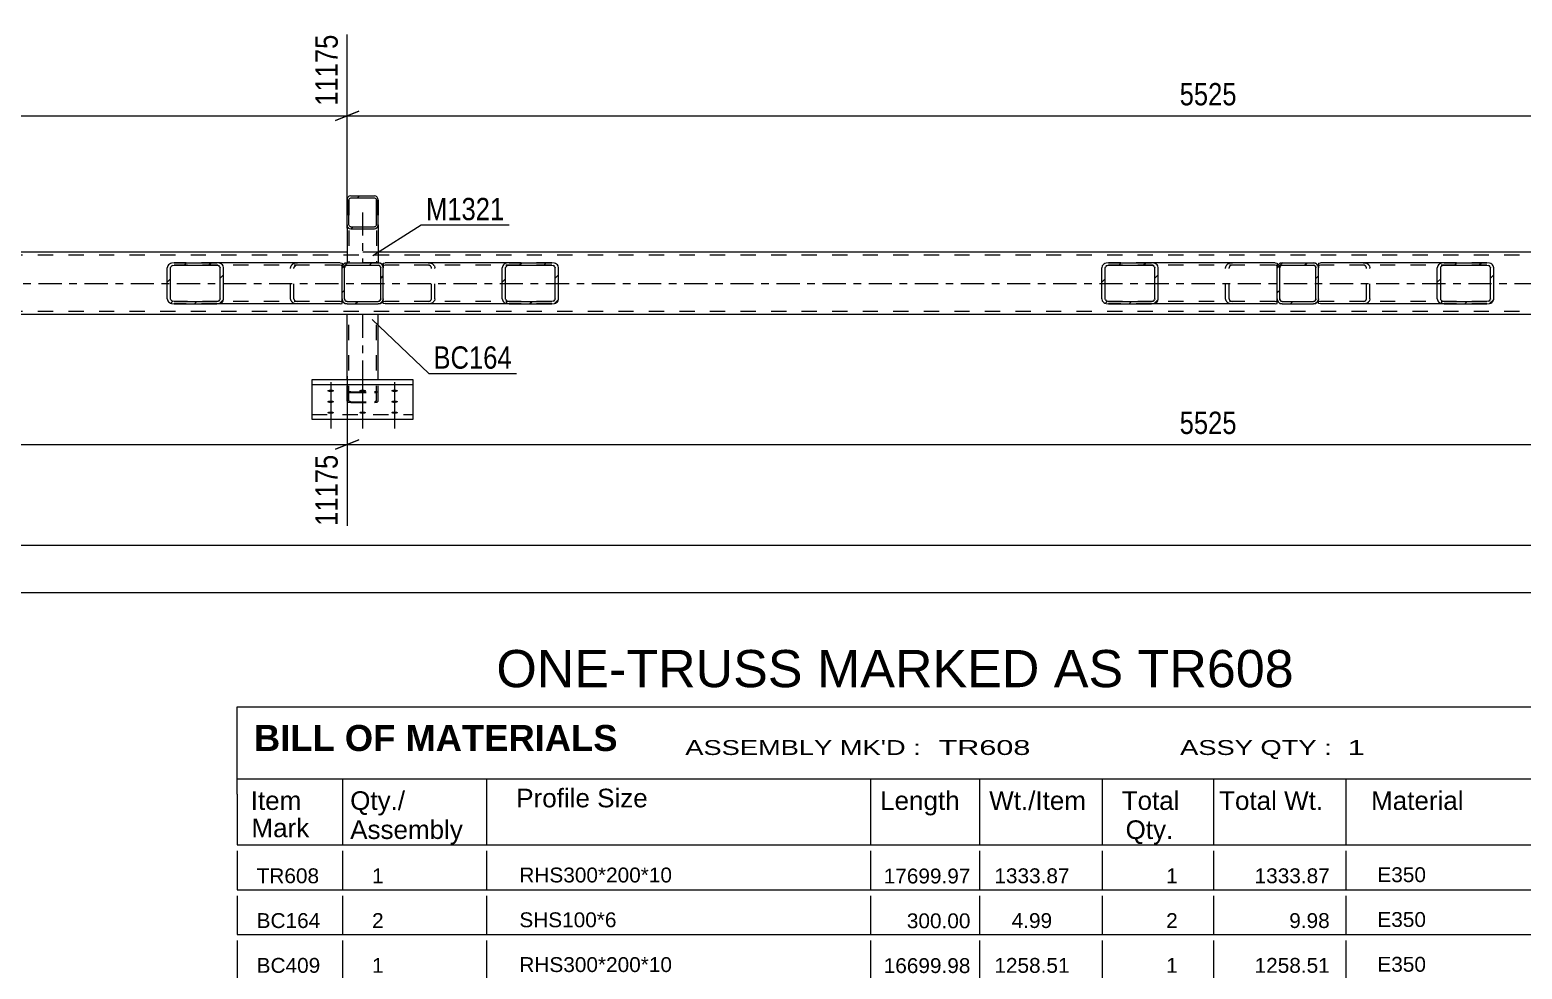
# Model space of a CAD drawing. Header units: millimetres. Extents: x -73 to 768, y -423 to 171.
# Drawn here: x 404 to 595.4, y -302.7 to -182.2 of the extents above; entities that cross this region are included whole.
import ezdxf

# ---------------------------------------------------------------- set-up
doc = ezdxf.new("R2010")
doc.units = ezdxf.units.MM
doc.linetypes.add('DXK_LINE_DOT2', pattern=[3.9198, 1.9599, -1.9599])
doc.linetypes.add('DXK_LINE_DOT3', pattern=[5.9187, 2.979, -0.9799, 0.9799, -0.9799])
doc.styles.add('Arial', font='ARIAL.TTF', dxfattribs={"height": 0.2})
doc.styles.add('Arial Bold', font='ARIALBD.TTF', dxfattribs={"height": 0.2})
doc.styles.add('Arial Narrow', font='ARIALN.TTF', dxfattribs={"height": 0.2})

# ---------------------------------------------------------------- blocks, each defined once
blk = doc.blocks.new('Unknown-761549890-15518')
at = {"color": 7, "linetype": 'Continuous'}
for p, q in [((430.56, -269.04), (602.55, -269.04)), ((430.56, -280.29), (430.56, -269.04)), ((430.56, -278.29), (602.56, -278.29)), ((444.06, -278.29), (444.06, -286.79)), ((462.56, -278.29), (462.56, -286.79)), ((511.83, -278.29), (511.83, -286.79)), ((525.83, -278.29), (525.83, -286.79)), ((541.56, -278.29), (541.56, -286.79)), ((555.83, -278.29), (555.83, -286.79)), ((572.83, -278.29), (572.83, -286.79)), ((430.56, -280.29), (430.56, -285.29)), ((430.56, -285.29), (430.56, -286.79)), ((430.56, -286.79), (602.56, -286.79)), ((430.56, -287.56), (430.56, -292.54)), ((444.06, -287.56), (444.06, -292.54)), ((462.56, -287.56), (462.56, -292.54)), ((511.83, -287.56), (511.83, -292.54)), ((525.83, -287.56), (525.83, -292.54)), ((541.56, -287.56), (541.56, -292.54)), ((555.83, -287.56), (555.83, -292.54)), ((572.83, -287.56), (572.83, -292.54)), ((430.56, -292.54), (602.56, -292.54)), ((430.56, -293.31), (430.56, -298.29)), ((444.06, -293.31), (444.06, -298.29)), ((462.56, -293.31), (462.56, -298.29)), ((511.83, -293.31), (511.83, -298.29)), ((525.83, -293.31), (525.83, -298.29)), ((541.56, -293.31), (541.56, -298.29)), ((555.83, -293.31), (555.83, -298.29)), ((572.83, -293.31), (572.83, -298.29)), ((430.56, -298.29), (602.56, -298.29)), ((430.56, -299.06), (430.56, -304.04)), ((444.06, -299.06), (444.06, -304.04)), ((462.56, -299.06), (462.56, -304.04)), ((511.83, -299.06), (511.83, -304.04)), ((525.83, -299.06), (525.83, -304.04)), ((541.56, -299.06), (541.56, -304.04)), ((555.83, -299.06), (555.83, -304.04)), ((572.83, -299.06), (572.83, -304.04))]:
    blk.add_line(p, q, dxfattribs=at)
at = {"color": 7}
for s, height, style, p in [('BILL OF MATERIALS', 3.3405, 'Arial Bold', (432.71, -274.73)), ('Profile Size', 2.3877, 'Arial', (466.37, -281.96)), ('Mark', 2.388, 'Arial', (432.39, -285.79))]:
    blk.add_text(s, height=height, dxfattribs=dict(at, style=style)).set_placement(p)
at = {"color": 7, "linetype": 'Continuous', "style": 'Arial Narrow'}
for s, height, width, p in [("ASSEMBLY MK'D :", 1.9089, 1.6, (488.06, -275.24)), ('TR608', 1.909, 1.794707, (520.56, -275.24)), ('ASSY QTY :', 1.909, 1.6, (551.56, -275.24)), ('1', 1.91, 1.794707, (573.06, -275.24))]:
    blk.add_text(s, height=height, dxfattribs=dict(at, width=width)).set_placement(p)
at = {"color": 7, "linetype": 'Continuous', "style": 'Arial'}
for s, height, p in [('Item', 2.388, (432.3, -282.29)), ('Qty./', 2.388, (445.06, -282.29)), ('Length', 2.388, (513.06, -282.29)), ('Wt./Item', 2.388, (527.06, -282.29)), ('Total', 2.388, (544.06, -282.29)), ('Total Wt.', 2.388, (556.56, -282.29)), ('Material', 2.388, (576.06, -282.29)), ('Assembly', 2.388, (445.06, -286.02)), ('Qty.', 2.388, (544.56, -286.02)), ('TR608', 1.91, (433.06, -291.7)), ('1', 1.91, (447.87, -291.7)), ('RHS300*200*10', 1.9102, (466.77, -291.6)), ('17699.97', 1.91, (513.52, -291.73)), ('1333.87', 1.91, (527.72, -291.7)), ('1', 1.91, (549.77, -291.7)), ('1333.87', 1.91, (561.11, -291.7)), ('E350', 1.91, (576.87, -291.56)), ('BC164', 1.91, (433.06, -297.45)), ('2', 1.91, (447.87, -297.45)), ('SHS100*6', 1.91, (466.77, -297.35)), ('300.00', 1.91, (516.49, -297.48)), ('4.99', 1.91, (529.94, -297.45)), ('2', 1.91, (549.77, -297.45)), ('9.98', 1.91, (565.56, -297.45)), ('E350', 1.91, (576.87, -297.31)), ('BC409', 1.91, (433.06, -303.2)), ('1', 1.91, (447.87, -303.2)), ('RHS300*200*10', 1.9102, (466.77, -303.1)), ('16699.98', 1.91, (513.52, -303.23)), ('1258.51', 1.91, (527.72, -303.2)), ('1', 1.91, (549.77, -303.2)), ('1258.51', 1.91, (561.11, -303.2)), ('E350', 1.91, (576.87, -303.06))]:
    blk.add_text(s, height=height, dxfattribs=at).set_placement(p)
blk = doc.blocks.new('Unknown-761549890-15519')
at = {"color": 2, "linetype": 'Continuous'}
blk.add_line((456.56, -269.04), (574.06, -269.04), dxfattribs=at)
at = {"color": 7, "style": 'Arial'}
blk.add_text('ONE-TRUSS MARKED AS TR608', height=4.7754, dxfattribs=at).set_placement((463.82, -266.54))
blk = doc.blocks.new('Part-761549890-2723 - 2618')
at = {"linetype": 'Continuous'}
h = blk.add_hatch(dxfattribs=at)
h.set_pattern_fill('', scale=0.7, style=0, pattern_type=0)
h.set_pattern_definition([(45, (591.267, -217.2981), (-1.57154, 1.57154), [])])
h.paths.add_polyline_path([(590.93, -217.35), (591.27, -217.3), (591.55, -217.16), (591.74, -216.95), (591.81, -216.71), (591.81, -212.71), (591.74, -212.46), (591.55, -212.25), (591.27, -212.12), (590.93, -212.07), (585.44, -212.07), (585.1, -212.12), (584.82, -212.25), (584.63, -212.46), (584.56, -212.71), (584.56, -216.71), (584.63, -216.95), (584.82, -217.16), (585.1, -217.3), (585.44, -217.35)])
h.paths.add_polyline_path([(585.27, -217), (585.13, -216.93), (585.03, -216.83), (585, -216.71), (585, -212.71), (585.03, -212.58), (585.13, -212.48), (585.27, -212.41), (585.44, -212.39), (590.93, -212.39), (591.1, -212.41), (591.24, -212.48), (591.34, -212.58), (591.37, -212.71), (591.37, -216.71), (591.34, -216.83), (591.24, -216.93), (591.1, -217), (590.93, -217.03), (585.44, -217.03)])
at = {"color": 2, "linetype": 'Continuous'}
for p, q in [((569.3, -212.1), (569.55, -212.07)), ((569.3, -212.1), (569.3, -212.71)), ((585.44, -212.07), (569.55, -212.07)), ((584.63, -212.46), (584.56, -212.71)), ((585.44, -212.07), (585.1, -212.12)), ((585.27, -212.41), (585.44, -212.39)), ((585.44, -212.07), (590.93, -212.07)), ((585.44, -212.39), (590.93, -212.39)), ((591.27, -212.12), (590.93, -212.07)), ((590.93, -212.39), (591.1, -212.41)), ((591.81, -212.71), (591.74, -212.46)), ((584.56, -216.71), (584.56, -212.71)), ((585, -212.71), (585.03, -212.58)), ((585, -216.71), (585, -212.71)), ((591.34, -212.58), (591.37, -212.71)), ((591.37, -216.71), (591.37, -212.71)), ((591.81, -216.71), (591.81, -212.71)), ((569.3, -217.3), (569.3, -216.71)), ((569.3, -217.31), (569.3, -217.3)), ((569.55, -217.35), (569.3, -217.31)), ((585.44, -217.35), (569.55, -217.35)), ((584.56, -216.71), (584.63, -216.95)), ((585.03, -216.83), (585, -216.71)), ((585.1, -217.3), (585.44, -217.35)), ((585.44, -217.03), (585.27, -217)), ((585.44, -217.03), (590.93, -217.03)), ((585.44, -217.35), (590.93, -217.35)), ((591.1, -217), (590.93, -217.03)), ((590.93, -217.35), (591.27, -217.3)), ((591.37, -216.71), (591.34, -216.83)), ((591.74, -216.95), (591.81, -216.71))]:
    blk.add_line(p, q, dxfattribs=at)
at = {"color": 7, "linetype": 'DXK_LINE_DOT2'}
for p, q in [((569.3, -212.1), (569.3, -212.45)), ((569.39, -212.41), (569.3, -212.45)), ((569.55, -212.39), (569.39, -212.41)), ((590.93, -212.39), (569.55, -212.39)), ((575.05, -212.07), (575.38, -212.12)), ((575.21, -212.41), (575.05, -212.39)), ((575.86, -212.46), (575.92, -212.71)), ((590.93, -212.07), (585.44, -212.07)), ((569.3, -217.16), (569.3, -212.71)), ((575.48, -212.71), (575.45, -212.58)), ((575.48, -216.71), (575.48, -212.71)), ((575.92, -216.71), (575.92, -212.71)), ((569.3, -216.96), (569.39, -217)), ((569.39, -217), (569.55, -217.03)), ((590.93, -217.03), (569.55, -217.03)), ((575.05, -217.03), (575.21, -217)), ((575.38, -217.3), (575.05, -217.35)), ((575.45, -216.83), (575.48, -216.71)), ((575.92, -216.71), (575.86, -216.95)), ((590.93, -217.35), (585.44, -217.35))]:
    blk.add_line(p, q, dxfattribs=at)
for centre, radius, start, end in [((575.11, -212.8), 0.401, 32.4104, 75.4453), ((575.18, -212.89), 0.802, 32.4104, 75.4453), ((575.11, -216.61), 0.401, 284.5547, 327.5896), ((575.18, -216.52), 0.802, 284.5547, 327.5896)]:
    blk.add_arc(centre, radius, start, end, dxfattribs=at)
at = {"color": 2, "linetype": 'Continuous'}
for centre, radius, start, end in [((585.31, -212.89), 0.802, 104.5547, 147.5896), ((585.37, -212.8), 0.401, 104.5547, 147.5896), ((591, -212.8), 0.401, 32.4104, 75.4453), ((591.07, -212.89), 0.802, 32.4104, 75.4453), ((585.31, -216.52), 0.802, 212.4104, 255.4453), ((585.37, -216.61), 0.401, 212.4104, 255.4453), ((591, -216.61), 0.401, 284.5547, 327.5896), ((591.07, -216.52), 0.802, 284.5547, 327.5896)]:
    blk.add_arc(centre, radius, start, end, dxfattribs=at)
blk = doc.blocks.new('Bolt-761549890-2708 - 2618')
at = {"linetype": 'Continuous'}
for points in [[(442.56, -228.35), (442.65, -228.35), (442.74, -228.36), (442.82, -228.38), (442.88, -228.4), (442.94, -228.42), (442.97, -228.45), (442.99, -228.48), (442.99, -228.51), (442.97, -228.54), (442.94, -228.57), (442.88, -228.6), (442.82, -228.62), (442.74, -228.64), (442.65, -228.65), (442.56, -228.65), (442.46, -228.65), (442.38, -228.64), (442.3, -228.62), (442.23, -228.6), (442.18, -228.57), (442.14, -228.54), (442.12, -228.51), (442.12, -228.48), (442.14, -228.45), (442.18, -228.42), (442.23, -228.4), (442.3, -228.38), (442.38, -228.36), (442.46, -228.35)], [(442.56, -229.75), (442.65, -229.75), (442.74, -229.76), (442.82, -229.78), (442.88, -229.8), (442.94, -229.83), (442.97, -229.85), (442.99, -229.88), (442.99, -229.92), (442.97, -229.95), (442.94, -229.98), (442.88, -230), (442.82, -230.02), (442.74, -230.04), (442.65, -230.05), (442.56, -230.05), (442.46, -230.05), (442.38, -230.04), (442.3, -230.02), (442.23, -230), (442.18, -229.98), (442.14, -229.95), (442.12, -229.92), (442.12, -229.88), (442.14, -229.85), (442.18, -229.83), (442.23, -229.8), (442.3, -229.78), (442.38, -229.76), (442.46, -229.75)], [(446.66, -228.35), (446.75, -228.35), (446.84, -228.36), (446.92, -228.38), (446.98, -228.4), (447.04, -228.42), (447.07, -228.45), (447.09, -228.48), (447.09, -228.51), (447.07, -228.54), (447.04, -228.57), (446.98, -228.6), (446.92, -228.62), (446.84, -228.64), (446.75, -228.65), (446.66, -228.65), (446.56, -228.65), (446.48, -228.64), (446.4, -228.62), (446.33, -228.6), (446.28, -228.57), (446.24, -228.54), (446.22, -228.51), (446.22, -228.48), (446.24, -228.45), (446.28, -228.42), (446.33, -228.4), (446.4, -228.38), (446.48, -228.36), (446.56, -228.35)], [(450.76, -228.35), (450.85, -228.35), (450.94, -228.36), (451.02, -228.38), (451.08, -228.4), (451.14, -228.42), (451.17, -228.45), (451.19, -228.48), (451.19, -228.51), (451.17, -228.54), (451.14, -228.57), (451.08, -228.6), (451.02, -228.62), (450.94, -228.64), (450.85, -228.65), (450.76, -228.65), (450.66, -228.65), (450.58, -228.64), (450.5, -228.62), (450.43, -228.6), (450.38, -228.57), (450.34, -228.54), (450.32, -228.51), (450.32, -228.48), (450.34, -228.45), (450.38, -228.42), (450.43, -228.4), (450.5, -228.38), (450.58, -228.36), (450.66, -228.35)], [(450.76, -229.75), (450.85, -229.75), (450.94, -229.76), (451.02, -229.78), (451.08, -229.8), (451.14, -229.83), (451.17, -229.85), (451.19, -229.88), (451.19, -229.92), (451.17, -229.95), (451.14, -229.98), (451.08, -230), (451.02, -230.02), (450.94, -230.04), (450.85, -230.05), (450.76, -230.05), (450.66, -230.05), (450.58, -230.04), (450.5, -230.02), (450.43, -230), (450.38, -229.98), (450.34, -229.95), (450.32, -229.92), (450.32, -229.88), (450.34, -229.85), (450.38, -229.83), (450.43, -229.8), (450.5, -229.78), (450.58, -229.76), (450.66, -229.75)], [(442.56, -231.15), (442.65, -231.16), (442.74, -231.17), (442.82, -231.18), (442.88, -231.2), (442.94, -231.23), (442.97, -231.26), (442.99, -231.29), (442.99, -231.32), (442.97, -231.35), (442.94, -231.38), (442.88, -231.4), (442.82, -231.42), (442.74, -231.44), (442.65, -231.45), (442.56, -231.45), (442.46, -231.45), (442.38, -231.44), (442.3, -231.42), (442.23, -231.4), (442.18, -231.38), (442.14, -231.35), (442.12, -231.32), (442.12, -231.29), (442.14, -231.26), (442.18, -231.23), (442.23, -231.2), (442.3, -231.18), (442.38, -231.17), (442.46, -231.16)], [(446.66, -231.15), (446.75, -231.16), (446.84, -231.17), (446.92, -231.18), (446.98, -231.2), (447.04, -231.23), (447.07, -231.26), (447.09, -231.29), (447.09, -231.32), (447.07, -231.35), (447.04, -231.38), (446.98, -231.4), (446.92, -231.42), (446.84, -231.44), (446.75, -231.45), (446.66, -231.45), (446.56, -231.45), (446.48, -231.44), (446.4, -231.42), (446.33, -231.4), (446.28, -231.38), (446.24, -231.35), (446.22, -231.32), (446.22, -231.29), (446.24, -231.26), (446.28, -231.23), (446.33, -231.2), (446.4, -231.18), (446.48, -231.17), (446.56, -231.16)], [(450.76, -231.15), (450.85, -231.16), (450.94, -231.17), (451.02, -231.18), (451.08, -231.2), (451.14, -231.23), (451.17, -231.26), (451.19, -231.29), (451.19, -231.32), (451.17, -231.35), (451.14, -231.38), (451.08, -231.4), (451.02, -231.42), (450.94, -231.44), (450.85, -231.45), (450.76, -231.45), (450.66, -231.45), (450.58, -231.44), (450.5, -231.42), (450.43, -231.4), (450.38, -231.38), (450.34, -231.35), (450.32, -231.32), (450.32, -231.29), (450.34, -231.26), (450.38, -231.23), (450.43, -231.2), (450.5, -231.18), (450.58, -231.17), (450.66, -231.16)]]:
    blk.add_hatch(color=1, dxfattribs=at).paths.add_polyline_path(points)
at = {"color": 1, "linetype": 'Continuous'}
for p, q in [((442.56, -227.41), (442.56, -230.53)), ((446.66, -227.41), (446.66, -230.53)), ((450.76, -227.41), (450.76, -230.53)), ((442.56, -228.81), (442.56, -231.93)), ((450.76, -228.81), (450.76, -231.93)), ((442.56, -230.21), (442.56, -233.33)), ((446.66, -230.21), (446.66, -233.33)), ((450.76, -230.21), (450.76, -233.33))]:
    blk.add_line(p, q, dxfattribs=at)
blk = doc.blocks.new('Part-761549890-2636 - 2618')
at = {"color": 7, "linetype": 'DXK_LINE_DOT2'}
for p, q in [((665.66, -211.11), (44.02, -211.11)), ((448.66, -210.71), (444.66, -210.71)), ((665.66, -218.31), (44.02, -218.31))]:
    blk.add_line(p, q, dxfattribs=at)
at = {"color": 2, "linetype": 'Continuous'}
for p, q in [((444.66, -210.71), (208.66, -210.71)), ((660.86, -210.71), (448.66, -210.71)), ((660.86, -218.71), (44.02, -218.71))]:
    blk.add_line(p, q, dxfattribs=at)
at = {"color": 7, "linetype": 'DXK_LINE_DOT3'}
blk.add_line((44.02, -214.71), (665.66, -214.71), dxfattribs=at)
blk = doc.blocks.new('Part-761549890-2729 - 2618')
at = {"linetype": 'Continuous'}
h = blk.add_hatch(dxfattribs=at)
h.set_pattern_fill('', scale=0.7, style=0, pattern_type=0)
h.set_pattern_definition([(45, (568.9022, -217.2981), (-1.57154, 1.57154), [])])
h.paths.add_polyline_path([(568.66, -217.35), (568.9, -217.3), (569.11, -217.16), (569.25, -216.95), (569.3, -216.71), (569.3, -212.71), (569.25, -212.46), (569.11, -212.25), (568.9, -212.12), (568.66, -212.07), (564.66, -212.07), (564.41, -212.12), (564.2, -212.25), (564.07, -212.46), (564.02, -212.71), (564.02, -216.71), (564.07, -216.95), (564.2, -217.16), (564.41, -217.3), (564.66, -217.35)])
h.paths.add_polyline_path([(564.53, -217), (564.43, -216.93), (564.36, -216.83), (564.34, -216.71), (564.34, -212.71), (564.36, -212.58), (564.43, -212.48), (564.53, -212.41), (564.66, -212.39), (568.66, -212.39), (568.78, -212.41), (568.88, -212.48), (568.95, -212.58), (568.98, -212.71), (568.98, -216.71), (568.95, -216.83), (568.88, -216.93), (568.78, -217), (568.66, -217.03), (564.66, -217.03)])
at = {"color": 7, "linetype": 'DXK_LINE_DOT2'}
for p, q in [((564.02, -212.71), (564.07, -212.46)), ((564.41, -212.12), (564.66, -212.07)), ((564.66, -212.39), (564.53, -212.41)), ((564.66, -212.07), (568.66, -212.07)), ((564.66, -212.39), (568.66, -212.39)), ((568.66, -212.07), (568.9, -212.12)), ((568.78, -212.41), (568.66, -212.39)), ((569.25, -212.46), (569.3, -212.71)), ((564.02, -216.71), (564.02, -212.71)), ((564.36, -212.58), (564.34, -212.71)), ((564.34, -216.71), (564.34, -212.71)), ((568.98, -212.71), (568.95, -212.58)), ((568.98, -216.71), (568.98, -212.71)), ((569.3, -216.71), (569.3, -212.71)), ((564.07, -216.95), (564.02, -216.71)), ((564.34, -216.71), (564.36, -216.83)), ((564.66, -217.35), (564.41, -217.3)), ((564.53, -217), (564.66, -217.03)), ((564.66, -217.03), (568.66, -217.03)), ((564.66, -217.35), (568.66, -217.35)), ((568.66, -217.03), (568.78, -217)), ((568.9, -217.3), (568.66, -217.35)), ((568.95, -216.83), (568.98, -216.71)), ((569.3, -216.71), (569.25, -216.95))]:
    blk.add_line(p, q, dxfattribs=at)
at = {"color": 2, "linetype": 'Continuous'}
for p, q in [((564.07, -212.46), (564.02, -212.71)), ((564.66, -212.07), (564.41, -212.12)), ((564.53, -212.41), (564.66, -212.39)), ((564.66, -212.07), (568.66, -212.07)), ((564.66, -212.39), (568.66, -212.39)), ((568.9, -212.12), (568.66, -212.07)), ((568.66, -212.39), (568.78, -212.41)), ((569.3, -212.71), (569.25, -212.46)), ((564.02, -216.71), (564.02, -212.71)), ((564.34, -212.71), (564.36, -212.58)), ((564.34, -216.71), (564.34, -212.71)), ((568.95, -212.58), (568.98, -212.71)), ((568.98, -216.71), (568.98, -212.71)), ((569.3, -216.71), (569.3, -212.71)), ((564.02, -216.71), (564.07, -216.95)), ((564.36, -216.83), (564.34, -216.71)), ((564.41, -217.3), (564.66, -217.35)), ((564.66, -217.03), (564.53, -217)), ((564.66, -217.03), (568.66, -217.03)), ((564.66, -217.35), (568.66, -217.35)), ((568.78, -217), (568.66, -217.03)), ((568.66, -217.35), (568.9, -217.3)), ((568.98, -216.71), (568.95, -216.83)), ((569.25, -216.95), (569.3, -216.71))]:
    blk.add_line(p, q, dxfattribs=at)
at = {"color": 7, "linetype": 'DXK_LINE_DOT2'}
for centre, radius, start, end in [((564.66, -212.71), 0.64, 112.5, 157.5), ((564.66, -212.71), 0.32, 112.5, 157.5), ((568.66, -212.71), 0.32, 22.5, 67.5), ((568.66, -212.71), 0.64, 22.5, 67.5), ((564.66, -216.71), 0.64, 202.5, 247.5), ((564.66, -216.71), 0.32, 202.5, 247.5), ((568.66, -216.71), 0.32, 292.5, 337.5), ((568.66, -216.71), 0.64, 292.5, 337.5)]:
    blk.add_arc(centre, radius, start, end, dxfattribs=at)
at = {"color": 2, "linetype": 'Continuous'}
for centre, radius, start, end in [((564.66, -212.71), 0.64, 112.5, 157.5), ((564.66, -212.71), 0.32, 112.5, 157.5), ((568.66, -212.71), 0.32, 22.5, 67.5), ((568.66, -212.71), 0.64, 22.5, 67.5), ((564.66, -216.71), 0.64, 202.5, 247.5), ((564.66, -216.71), 0.32, 202.5, 247.5), ((568.66, -216.71), 0.32, 292.5, 337.5), ((568.66, -216.71), 0.64, 292.5, 337.5)]:
    blk.add_arc(centre, radius, start, end, dxfattribs=at)
blk = doc.blocks.new('Part-761549890-2746 - 2618')
at = {"linetype": 'Continuous'}
h = blk.add_hatch(dxfattribs=at)
h.set_pattern_fill('', scale=0.7, style=0, pattern_type=0)
h.set_pattern_definition([(45, (548.2108, -217.2981), (-1.57154, 1.57154), [])])
h.paths.add_polyline_path([(547.87, -217.35), (548.21, -217.3), (548.5, -217.16), (548.69, -216.95), (548.75, -216.71), (548.75, -212.71), (548.69, -212.46), (548.5, -212.25), (548.21, -212.12), (547.87, -212.07), (542.38, -212.07), (542.05, -212.12), (541.76, -212.25), (541.57, -212.46), (541.51, -212.71), (541.51, -216.71), (541.57, -216.95), (541.76, -217.16), (542.05, -217.3), (542.38, -217.35)])
h.paths.add_polyline_path([(542.22, -217), (542.07, -216.93), (541.98, -216.83), (541.94, -216.71), (541.94, -212.71), (541.98, -212.58), (542.07, -212.48), (542.22, -212.41), (542.38, -212.39), (547.87, -212.39), (548.04, -212.41), (548.19, -212.48), (548.28, -212.58), (548.31, -212.71), (548.31, -216.71), (548.28, -216.83), (548.19, -216.93), (548.04, -217), (547.87, -217.03), (542.38, -217.03)])
at = {"color": 2, "linetype": 'Continuous'}
for p, q in [((541.57, -212.46), (541.51, -212.71)), ((542.38, -212.07), (542.05, -212.12)), ((542.22, -212.41), (542.38, -212.39)), ((542.38, -212.07), (547.87, -212.07)), ((542.38, -212.39), (547.87, -212.39)), ((563.76, -212.07), (547.87, -212.07)), ((548.21, -212.12), (547.87, -212.07)), ((547.87, -212.39), (548.04, -212.41)), ((548.75, -212.71), (548.69, -212.46)), ((563.76, -212.07), (564.02, -212.1)), ((564.02, -212.1), (564.02, -212.12)), ((564.02, -212.12), (564.02, -212.25)), ((564.02, -212.25), (564.02, -212.71)), ((541.51, -216.71), (541.51, -212.71)), ((541.94, -212.71), (541.98, -212.58)), ((541.94, -216.71), (541.94, -212.71)), ((548.28, -212.58), (548.31, -212.71)), ((548.31, -216.71), (548.31, -212.71)), ((548.75, -216.71), (548.75, -212.71)), ((541.51, -216.71), (541.57, -216.95)), ((541.98, -216.83), (541.94, -216.71)), ((542.05, -217.3), (542.38, -217.35)), ((542.38, -217.03), (542.22, -217)), ((542.38, -217.03), (547.87, -217.03)), ((542.38, -217.35), (547.87, -217.35)), ((548.04, -217), (547.87, -217.03)), ((547.87, -217.35), (548.21, -217.3)), ((563.76, -217.35), (547.87, -217.35)), ((548.31, -216.71), (548.28, -216.83)), ((548.69, -216.95), (548.75, -216.71)), ((563.76, -217.35), (564.02, -217.31)), ((564.02, -217.31), (564.02, -216.71))]:
    blk.add_line(p, q, dxfattribs=at)
at = {"color": 7, "linetype": 'DXK_LINE_DOT2'}
for p, q in [((547.87, -212.07), (542.38, -212.07)), ((563.76, -212.39), (542.38, -212.39)), ((557.39, -212.71), (557.46, -212.46)), ((557.93, -212.12), (558.27, -212.07)), ((558.27, -212.39), (558.1, -212.41)), ((563.93, -212.41), (563.76, -212.39)), ((564.02, -212.45), (563.93, -212.41)), ((564.02, -212.1), (564.02, -212.1)), ((564.02, -212.25), (564.02, -212.45)), ((564.02, -216.71), (564.02, -212.46)), ((557.39, -216.71), (557.39, -212.71)), ((557.86, -212.58), (557.83, -212.71)), ((557.83, -216.71), (557.83, -212.71)), ((563.76, -217.03), (542.38, -217.03)), ((547.87, -217.35), (542.38, -217.35)), ((557.46, -216.95), (557.39, -216.71)), ((557.83, -216.71), (557.86, -216.83)), ((558.27, -217.35), (557.93, -217.3)), ((558.1, -217), (558.27, -217.03)), ((563.76, -217.03), (563.93, -217)), ((563.93, -217), (564.02, -216.96))]:
    blk.add_line(p, q, dxfattribs=at)
at = {"color": 2, "linetype": 'Continuous'}
for centre, radius, start, end in [((542.25, -212.89), 0.802, 104.5547, 147.5896), ((542.32, -212.8), 0.401, 104.5547, 147.5896), ((547.94, -212.8), 0.401, 32.4104, 75.4453), ((548.01, -212.89), 0.802, 32.4104, 75.4453), ((542.25, -216.52), 0.802, 212.4104, 255.4453), ((542.32, -216.61), 0.401, 212.4104, 255.4453), ((547.94, -216.61), 0.401, 284.5547, 327.5896), ((548.01, -216.52), 0.802, 284.5547, 327.5896)]:
    blk.add_arc(centre, radius, start, end, dxfattribs=at)
at = {"color": 7, "linetype": 'DXK_LINE_DOT2'}
for centre, radius, start, end in [((558.13, -212.89), 0.802, 104.5547, 147.5896), ((558.2, -212.8), 0.401, 104.5547, 147.5896), ((558.13, -216.52), 0.802, 212.4104, 255.4453), ((558.2, -216.61), 0.401, 212.4104, 255.4453)]:
    blk.add_arc(centre, radius, start, end, dxfattribs=at)
blk = doc.blocks.new('Part-761549890-2755 - 2618')
at = {"color": 2, "linetype": 'Continuous'}
for p, q in [((444.66, -227.08), (444.66, -218.71)), ((448.66, -227.08), (448.66, -218.71))]:
    blk.add_line(p, q, dxfattribs=at)
at = {"color": 7, "linetype": 'DXK_LINE_DOT2'}
for p, q in [((448.66, -218.71), (444.66, -218.71)), ((444.9, -229.82), (444.9, -218.71)), ((448.42, -229.82), (448.42, -218.71)), ((444.66, -229.82), (444.66, -227.08)), ((448.66, -229.82), (448.66, -227.08)), ((444.69, -228.72), (444.66, -228.78)), ((444.8, -228.66), (444.69, -228.72)), ((444.95, -228.63), (444.8, -228.66)), ((444.9, -228.78), (444.91, -228.75)), ((444.91, -228.75), (444.97, -228.72)), ((445.14, -228.62), (444.95, -228.63)), ((444.97, -228.72), (445.04, -228.7)), ((445.04, -228.7), (445.14, -228.7)), ((445.14, -228.62), (448.18, -228.62)), ((445.14, -228.7), (448.18, -228.7)), ((448.36, -228.63), (448.18, -228.62)), ((448.18, -228.7), (448.27, -228.7)), ((448.27, -228.7), (448.35, -228.72)), ((448.35, -228.72), (448.4, -228.75)), ((448.52, -228.66), (448.36, -228.63)), ((448.4, -228.75), (448.42, -228.78)), ((448.62, -228.72), (448.52, -228.66)), ((448.66, -228.78), (448.62, -228.72)), ((444.66, -229.82), (444.69, -229.88)), ((444.69, -229.88), (444.8, -229.94)), ((444.8, -229.94), (444.95, -229.97)), ((444.91, -229.85), (444.9, -229.82)), ((444.97, -229.88), (444.91, -229.85)), ((444.95, -229.97), (445.14, -229.98)), ((445.04, -229.89), (444.97, -229.88)), ((445.14, -229.9), (445.04, -229.89)), ((445.14, -229.9), (448.18, -229.9)), ((445.14, -229.98), (448.18, -229.98)), ((448.27, -229.89), (448.18, -229.9)), ((448.18, -229.98), (448.36, -229.97)), ((448.35, -229.88), (448.27, -229.89)), ((448.4, -229.85), (448.35, -229.88)), ((448.36, -229.97), (448.52, -229.94)), ((448.42, -229.82), (448.4, -229.85)), ((448.52, -229.94), (448.62, -229.88)), ((448.62, -229.88), (448.66, -229.82))]:
    blk.add_line(p, q, dxfattribs=at)
at = {"color": 7, "linetype": 'DXK_LINE_DOT3'}
blk.add_line((446.66, -218.71), (446.66, -229.3), dxfattribs=at)
blk = doc.blocks.new('Part-761549890-2785 - 2618')
at = {"color": 2, "linetype": 'Continuous'}
for p, q in [((453.16, -227.08), (440.16, -227.08)), ((440.16, -227.08), (440.16, -232.12)), ((440.16, -227.68), (453.16, -227.68)), ((453.16, -232.12), (453.16, -227.08)), ((440.16, -232.12), (453.16, -232.12))]:
    blk.add_line(p, q, dxfattribs=at)
at = {"color": 7, "linetype": 'DXK_LINE_DOT2'}
blk.add_line((440.16, -231.52), (453.16, -231.52), dxfattribs=at)
blk = doc.blocks.new('Part-761549890-2721 - 2618')
at = {"linetype": 'Continuous'}
h = blk.add_hatch(dxfattribs=at)
h.set_pattern_fill('', scale=0.7, style=0, pattern_type=0)
h.set_pattern_definition([(45, (471.267, -217.2981), (-1.57154, 1.57154), [])])
h.paths.add_polyline_path([(470.93, -217.35), (471.27, -217.3), (471.55, -217.16), (471.74, -216.95), (471.81, -216.71), (471.81, -212.71), (471.74, -212.46), (471.55, -212.25), (471.27, -212.12), (470.93, -212.07), (465.44, -212.07), (465.1, -212.12), (464.82, -212.25), (464.63, -212.46), (464.56, -212.71), (464.56, -216.71), (464.63, -216.95), (464.82, -217.16), (465.1, -217.3), (465.44, -217.35)])
h.paths.add_polyline_path([(465.27, -217), (465.13, -216.93), (465.03, -216.83), (465, -216.71), (465, -212.71), (465.03, -212.58), (465.13, -212.48), (465.27, -212.41), (465.44, -212.39), (470.93, -212.39), (471.1, -212.41), (471.24, -212.48), (471.34, -212.58), (471.37, -212.71), (471.37, -216.71), (471.34, -216.83), (471.24, -216.93), (471.1, -217), (470.93, -217.03), (465.44, -217.03)])
at = {"color": 2, "linetype": 'Continuous'}
for p, q in [((449.3, -212.1), (449.55, -212.07)), ((449.3, -212.1), (449.3, -212.71)), ((465.44, -212.07), (449.55, -212.07)), ((464.63, -212.46), (464.56, -212.71)), ((465.44, -212.07), (465.1, -212.12)), ((465.27, -212.41), (465.44, -212.39)), ((465.44, -212.07), (470.93, -212.07)), ((465.44, -212.39), (470.93, -212.39)), ((471.27, -212.12), (470.93, -212.07)), ((470.93, -212.39), (471.1, -212.41)), ((471.81, -212.71), (471.74, -212.46)), ((464.56, -216.71), (464.56, -212.71)), ((465, -212.71), (465.03, -212.58)), ((465, -216.71), (465, -212.71)), ((471.34, -212.58), (471.37, -212.71)), ((471.37, -216.71), (471.37, -212.71)), ((471.81, -216.71), (471.81, -212.71)), ((449.3, -217.3), (449.3, -216.71)), ((449.3, -217.31), (449.3, -217.3)), ((449.55, -217.35), (449.3, -217.31)), ((465.44, -217.35), (449.55, -217.35)), ((464.56, -216.71), (464.63, -216.95)), ((465.03, -216.83), (465, -216.71)), ((465.1, -217.3), (465.44, -217.35)), ((465.44, -217.03), (465.27, -217)), ((465.44, -217.03), (470.93, -217.03)), ((465.44, -217.35), (470.93, -217.35)), ((471.1, -217), (470.93, -217.03)), ((470.93, -217.35), (471.27, -217.3)), ((471.37, -216.71), (471.34, -216.83)), ((471.74, -216.95), (471.81, -216.71))]:
    blk.add_line(p, q, dxfattribs=at)
at = {"color": 7, "linetype": 'DXK_LINE_DOT2'}
for p, q in [((449.3, -212.45), (449.3, -212.1)), ((449.39, -212.41), (449.3, -212.45)), ((449.55, -212.39), (449.39, -212.41)), ((470.93, -212.39), (449.55, -212.39)), ((455.05, -212.07), (455.38, -212.12)), ((455.21, -212.41), (455.05, -212.39)), ((455.86, -212.46), (455.92, -212.71)), ((470.93, -212.07), (465.44, -212.07)), ((449.3, -217.16), (449.3, -212.71)), ((455.48, -212.71), (455.45, -212.58)), ((455.48, -216.71), (455.48, -212.71)), ((455.92, -216.71), (455.92, -212.71)), ((449.3, -216.96), (449.39, -217)), ((449.39, -217), (449.55, -217.03)), ((470.93, -217.03), (449.55, -217.03)), ((455.05, -217.03), (455.21, -217)), ((455.38, -217.3), (455.05, -217.35)), ((455.45, -216.83), (455.48, -216.71)), ((455.92, -216.71), (455.86, -216.95)), ((470.93, -217.35), (465.44, -217.35))]:
    blk.add_line(p, q, dxfattribs=at)
for centre, radius, start, end in [((455.11, -212.8), 0.401, 32.4104, 75.4453), ((455.18, -212.89), 0.802, 32.4104, 75.4453), ((455.11, -216.61), 0.401, 284.5547, 327.5896), ((455.18, -216.52), 0.802, 284.5547, 327.5896)]:
    blk.add_arc(centre, radius, start, end, dxfattribs=at)
at = {"color": 2, "linetype": 'Continuous'}
for centre, radius, start, end in [((465.31, -212.89), 0.802, 104.5547, 147.5896), ((465.37, -212.8), 0.401, 104.5547, 147.5896), ((471, -212.8), 0.401, 32.4104, 75.4453), ((471.07, -212.89), 0.802, 32.4104, 75.4453), ((465.31, -216.52), 0.802, 212.4104, 255.4453), ((465.37, -216.61), 0.401, 212.4104, 255.4453), ((471, -216.61), 0.401, 284.5547, 327.5896), ((471.07, -216.52), 0.802, 284.5547, 327.5896)]:
    blk.add_arc(centre, radius, start, end, dxfattribs=at)
blk = doc.blocks.new('Part-761549890-2728 - 2618')
at = {"linetype": 'Continuous'}
h = blk.add_hatch(dxfattribs=at)
h.set_pattern_fill('', scale=0.7, style=0, pattern_type=0)
h.set_pattern_definition([(45, (448.9022, -217.2981), (-1.57154, 1.57154), [])])
h.paths.add_polyline_path([(448.66, -217.35), (448.9, -217.3), (449.11, -217.16), (449.25, -216.95), (449.3, -216.71), (449.3, -212.71), (449.25, -212.46), (449.11, -212.25), (448.9, -212.12), (448.66, -212.07), (444.66, -212.07), (444.41, -212.12), (444.2, -212.25), (444.07, -212.46), (444.02, -212.71), (444.02, -216.71), (444.07, -216.95), (444.2, -217.16), (444.41, -217.3), (444.66, -217.35)])
h.paths.add_polyline_path([(444.53, -217), (444.43, -216.93), (444.36, -216.83), (444.34, -216.71), (444.34, -212.71), (444.36, -212.58), (444.43, -212.48), (444.53, -212.41), (444.66, -212.39), (448.66, -212.39), (448.78, -212.41), (448.88, -212.48), (448.95, -212.58), (448.98, -212.71), (448.98, -216.71), (448.95, -216.83), (448.88, -216.93), (448.78, -217), (448.66, -217.03), (444.66, -217.03)])
at = {"color": 7, "linetype": 'DXK_LINE_DOT2'}
for p, q in [((444.02, -212.71), (444.07, -212.46)), ((444.41, -212.12), (444.66, -212.07)), ((444.66, -212.39), (444.53, -212.41)), ((448.66, -212.07), (444.66, -212.07)), ((444.66, -212.39), (448.66, -212.39)), ((448.66, -212.07), (448.9, -212.12)), ((448.78, -212.41), (448.66, -212.39)), ((449.25, -212.46), (449.3, -212.71)), ((444.02, -216.71), (444.02, -212.71)), ((444.36, -212.58), (444.34, -212.71)), ((444.34, -216.71), (444.34, -212.71)), ((448.98, -212.71), (448.95, -212.58)), ((448.98, -216.71), (448.98, -212.71)), ((449.3, -216.71), (449.3, -212.71)), ((444.07, -216.95), (444.02, -216.71)), ((444.34, -216.71), (444.36, -216.83)), ((444.66, -217.35), (444.41, -217.3)), ((444.53, -217), (444.66, -217.03)), ((444.66, -217.03), (448.66, -217.03)), ((444.66, -217.35), (448.66, -217.35)), ((448.66, -217.03), (448.78, -217)), ((448.9, -217.3), (448.66, -217.35)), ((448.95, -216.83), (448.98, -216.71)), ((449.3, -216.71), (449.25, -216.95))]:
    blk.add_line(p, q, dxfattribs=at)
at = {"color": 2, "linetype": 'Continuous'}
for p, q in [((444.07, -212.46), (444.02, -212.71)), ((444.66, -212.07), (444.41, -212.12)), ((444.53, -212.41), (444.66, -212.39)), ((444.66, -212.07), (448.66, -212.07)), ((444.66, -212.39), (448.66, -212.39)), ((448.9, -212.12), (448.66, -212.07)), ((448.66, -212.39), (448.78, -212.41)), ((449.3, -212.71), (449.25, -212.46)), ((444.02, -216.71), (444.02, -212.71)), ((444.34, -212.71), (444.36, -212.58)), ((444.34, -216.71), (444.34, -212.71)), ((448.95, -212.58), (448.98, -212.71)), ((448.98, -216.71), (448.98, -212.71)), ((449.3, -216.71), (449.3, -212.71)), ((444.02, -216.71), (444.07, -216.95)), ((444.36, -216.83), (444.34, -216.71)), ((444.41, -217.3), (444.66, -217.35)), ((444.66, -217.03), (444.53, -217)), ((444.66, -217.03), (448.66, -217.03)), ((444.66, -217.35), (448.66, -217.35)), ((448.78, -217), (448.66, -217.03)), ((448.66, -217.35), (448.9, -217.3)), ((448.98, -216.71), (448.95, -216.83)), ((449.25, -216.95), (449.3, -216.71))]:
    blk.add_line(p, q, dxfattribs=at)
at = {"color": 7, "linetype": 'DXK_LINE_DOT2'}
for centre, radius, start, end in [((444.66, -212.71), 0.64, 112.5, 157.5), ((444.66, -212.71), 0.32, 112.5, 157.5), ((448.66, -212.71), 0.32, 22.5, 67.5), ((448.66, -212.71), 0.64, 22.5, 67.5), ((444.66, -216.71), 0.64, 202.5, 247.5), ((444.66, -216.71), 0.32, 202.5, 247.5), ((448.66, -216.71), 0.32, 292.5, 337.5), ((448.66, -216.71), 0.64, 292.5, 337.5)]:
    blk.add_arc(centre, radius, start, end, dxfattribs=at)
at = {"color": 2, "linetype": 'Continuous'}
for centre, radius, start, end in [((444.66, -212.71), 0.64, 112.5, 157.5), ((444.66, -212.71), 0.32, 112.5, 157.5), ((448.66, -212.71), 0.32, 22.5, 67.5), ((448.66, -212.71), 0.64, 22.5, 67.5), ((444.66, -216.71), 0.64, 202.5, 247.5), ((444.66, -216.71), 0.32, 202.5, 247.5), ((448.66, -216.71), 0.32, 292.5, 337.5), ((448.66, -216.71), 0.64, 292.5, 337.5)]:
    blk.add_arc(centre, radius, start, end, dxfattribs=at)
blk = doc.blocks.new('Part-761549890-2741 - 2618')
at = {"linetype": 'Continuous'}
h = blk.add_hatch(dxfattribs=at)
h.set_pattern_fill('', scale=0.7, style=0, pattern_type=0)
h.set_pattern_definition([(45, (448.3601, -207.6737), (-1.57154, 1.57154), [])])
h.paths.add_polyline_path([(448.18, -207.71), (448.36, -207.67), (448.52, -207.56), (448.62, -207.4), (448.66, -207.21), (448.66, -204), (448.62, -203.81), (448.52, -203.64), (448.36, -203.53), (448.18, -203.49), (445.14, -203.49), (444.95, -203.53), (444.8, -203.64), (444.69, -203.81), (444.66, -204), (444.66, -207.21), (444.69, -207.4), (444.8, -207.56), (444.95, -207.67), (445.14, -207.71)])
h.paths.add_polyline_path([(445.04, -207.44), (444.97, -207.38), (444.91, -207.3), (444.9, -207.21), (444.9, -204), (444.91, -203.9), (444.97, -203.82), (445.04, -203.77), (445.14, -203.75), (448.18, -203.75), (448.27, -203.77), (448.35, -203.82), (448.4, -203.9), (448.42, -204), (448.42, -207.21), (448.4, -207.3), (448.35, -207.38), (448.27, -207.44), (448.18, -207.46), (445.14, -207.46)])
at = {"color": 2, "linetype": 'Continuous'}
for p, q in [((444.69, -203.81), (444.66, -204)), ((444.66, -207.21), (444.66, -204)), ((444.9, -204), (444.91, -203.9)), ((444.9, -207.21), (444.9, -204)), ((444.91, -203.9), (444.97, -203.82)), ((445.14, -203.49), (444.95, -203.53)), ((444.97, -203.82), (445.04, -203.77)), ((445.04, -203.77), (445.14, -203.75)), ((445.14, -203.49), (448.18, -203.49)), ((445.14, -203.75), (448.18, -203.75)), ((448.36, -203.53), (448.18, -203.49)), ((448.18, -203.75), (448.27, -203.77)), ((448.27, -203.77), (448.35, -203.82)), ((448.35, -203.82), (448.4, -203.9)), ((448.4, -203.9), (448.42, -204)), ((448.42, -207.21), (448.42, -204)), ((448.66, -204), (448.62, -203.81)), ((448.66, -207.21), (448.66, -204)), ((444.66, -207.21), (444.66, -212.07)), ((444.66, -207.21), (444.69, -207.4)), ((444.91, -207.3), (444.9, -207.21)), ((444.97, -207.38), (444.91, -207.3)), ((444.95, -207.67), (445.14, -207.71)), ((445.04, -207.44), (444.97, -207.38)), ((445.14, -207.46), (445.04, -207.44)), ((445.14, -207.46), (448.18, -207.46)), ((445.14, -207.71), (448.18, -207.71)), ((448.27, -207.44), (448.18, -207.46)), ((448.18, -207.71), (448.36, -207.67)), ((448.35, -207.38), (448.27, -207.44)), ((448.4, -207.3), (448.35, -207.38)), ((448.42, -207.21), (448.4, -207.3)), ((448.62, -207.4), (448.66, -207.21)), ((448.66, -207.21), (448.66, -212.07))]:
    blk.add_line(p, q, dxfattribs=at)
at = {"color": 7, "linetype": 'DXK_LINE_DOT2'}
for p, q in [((444.66, -204), (444.66, -207.21)), ((444.9, -204), (444.9, -212.07)), ((448.42, -204), (448.42, -212.07)), ((448.66, -204), (448.66, -207.21)), ((448.66, -210.71), (444.66, -210.71)), ((448.66, -212.07), (444.66, -212.07))]:
    blk.add_line(p, q, dxfattribs=at)
at = {"color": 7, "linetype": 'DXK_LINE_DOT3'}
blk.add_line((446.66, -205.6), (446.66, -212.07), dxfattribs=at)
at = {"color": 2, "linetype": 'Continuous'}
for centre, start, end in [((445.15, -203.98), 114.0546, 158.9971), ((448.16, -203.98), 21.0029, 65.9454), ((445.15, -207.22), 201.0029, 245.9454), ((448.16, -207.22), 294.0546, 338.9971)]:
    blk.add_arc(centre, 0.494, start, end, dxfattribs=at)
blk = doc.blocks.new('Part-761549890-2745 - 2618')
at = {"linetype": 'Continuous'}
h = blk.add_hatch(dxfattribs=at)
h.set_pattern_fill('', scale=0.7, style=0, pattern_type=0)
h.set_pattern_definition([(45, (428.2778, -217.2981), (-1.57154, 1.57154), [])])
h.paths.add_polyline_path([(427.94, -217.35), (428.28, -217.3), (428.56, -217.16), (428.75, -216.95), (428.82, -216.71), (428.82, -212.71), (428.75, -212.46), (428.56, -212.25), (428.28, -212.12), (427.94, -212.07), (422.46, -212.07), (422.12, -212.12), (421.84, -212.25), (421.65, -212.46), (421.58, -212.71), (421.58, -216.71), (421.65, -216.95), (421.84, -217.16), (422.12, -217.3), (422.46, -217.35)])
h.paths.add_polyline_path([(422.29, -217), (422.15, -216.93), (422.05, -216.83), (422.02, -216.71), (422.02, -212.71), (422.05, -212.58), (422.15, -212.48), (422.29, -212.41), (422.46, -212.39), (427.94, -212.39), (428.11, -212.41), (428.25, -212.48), (428.35, -212.58), (428.38, -212.71), (428.38, -216.71), (428.35, -216.83), (428.25, -216.93), (428.11, -217), (427.94, -217.03), (422.46, -217.03)])
at = {"color": 2, "linetype": 'Continuous'}
for p, q in [((421.65, -212.46), (421.58, -212.71)), ((422.46, -212.07), (422.12, -212.12)), ((422.29, -212.41), (422.46, -212.39)), ((422.46, -212.07), (427.94, -212.07)), ((422.46, -212.39), (427.94, -212.39)), ((443.77, -212.07), (427.94, -212.07)), ((428.28, -212.12), (427.94, -212.07)), ((427.94, -212.39), (428.11, -212.41)), ((428.82, -212.71), (428.75, -212.46)), ((443.77, -212.07), (444.02, -212.1)), ((444.02, -212.1), (444.02, -212.12)), ((444.02, -212.12), (444.02, -212.25)), ((444.02, -212.25), (444.02, -212.71)), ((421.58, -216.71), (421.58, -212.71)), ((422.02, -212.71), (422.05, -212.58)), ((422.02, -216.71), (422.02, -212.71)), ((428.35, -212.58), (428.38, -212.71)), ((428.38, -216.71), (428.38, -212.71)), ((428.82, -216.71), (428.82, -212.71)), ((421.58, -216.71), (421.65, -216.95)), ((422.05, -216.83), (422.02, -216.71)), ((422.12, -217.3), (422.46, -217.35)), ((422.46, -217.03), (422.29, -217)), ((422.46, -217.03), (427.94, -217.03)), ((422.46, -217.35), (427.94, -217.35)), ((428.11, -217), (427.94, -217.03)), ((427.94, -217.35), (428.28, -217.3)), ((443.77, -217.35), (427.94, -217.35)), ((428.38, -216.71), (428.35, -216.83)), ((428.75, -216.95), (428.82, -216.71)), ((443.77, -217.35), (444.02, -217.31)), ((444.02, -217.31), (444.02, -216.71))]:
    blk.add_line(p, q, dxfattribs=at)
at = {"color": 7, "linetype": 'DXK_LINE_DOT2'}
for p, q in [((427.94, -212.07), (422.46, -212.07)), ((443.77, -212.39), (422.46, -212.39)), ((437.42, -212.71), (437.48, -212.46)), ((437.96, -212.12), (438.29, -212.07)), ((438.29, -212.39), (438.12, -212.41)), ((443.94, -212.41), (443.77, -212.39)), ((444.02, -212.45), (443.94, -212.41)), ((444.02, -212.1), (444.02, -212.1)), ((444.02, -212.25), (444.02, -212.45)), ((444.02, -216.71), (444.02, -212.46)), ((437.42, -216.71), (437.42, -212.71)), ((437.89, -212.58), (437.85, -212.71)), ((437.85, -216.71), (437.85, -212.71)), ((443.77, -217.03), (422.46, -217.03)), ((427.94, -217.35), (422.46, -217.35)), ((437.48, -216.95), (437.42, -216.71)), ((437.85, -216.71), (437.89, -216.83)), ((438.29, -217.35), (437.96, -217.3)), ((438.12, -217), (438.29, -217.03)), ((443.77, -217.03), (443.94, -217)), ((443.94, -217), (444.02, -216.97)), ((444.02, -217.3), (444.02, -217.31))]:
    blk.add_line(p, q, dxfattribs=at)
at = {"color": 2, "linetype": 'Continuous'}
for centre, radius, start, end in [((422.33, -212.89), 0.801, 104.588, 147.6416), ((422.39, -212.8), 0.4, 104.588, 147.6416), ((428.01, -212.8), 0.4, 32.3584, 75.412), ((428.08, -212.89), 0.801, 32.3584, 75.412), ((422.33, -216.52), 0.801, 212.3584, 255.412), ((422.39, -216.62), 0.4, 212.3584, 255.412), ((428.01, -216.62), 0.4, 284.588, 327.6416), ((428.08, -216.52), 0.801, 284.588, 327.6416)]:
    blk.add_arc(centre, radius, start, end, dxfattribs=at)
at = {"color": 7, "linetype": 'DXK_LINE_DOT2'}
for centre, radius, start, end in [((438.16, -212.89), 0.801, 104.588, 147.6416), ((438.23, -212.8), 0.4, 104.588, 147.6416), ((438.16, -216.52), 0.801, 212.3584, 255.412), ((438.23, -216.62), 0.4, 212.3584, 255.412)]:
    blk.add_arc(centre, radius, start, end, dxfattribs=at)
blk = doc.blocks.new('StraightDimension-761549890-2935 - 2618')
at = {"color": 7, "linetype": 'Continuous'}
for p, q in [((444.66, -226.62), (444.66, -245.83)), ((446.16, -234.79), (443.16, -235.99)), ((444.66, -235.39), (665.66, -235.39))]:
    blk.add_line(p, q, dxfattribs=at)
at = {"color": 0}
blk.add_wipeout([(559.41, -234.64), (559.41, -230.44), (550.9, -230.44), (550.9, -234.64)], dxfattribs=at)
at = {"color": 3, "style": 'Arial Narrow'}
blk.add_text('5525', height=2.863, dxfattribs=at).set_placement((551.5, -234.04))
blk = doc.blocks.new('StraightDimension-761549890-2945 - 2618')
at = {"color": 7, "linetype": 'Continuous'}
for p, q in [((444.66, -226.62), (444.66, -245.83)), ((204.66, -235.39), (444.66, -235.39)), ((443.16, -235.99), (446.16, -234.79))]:
    blk.add_line(p, q, dxfattribs=at)
at = {"color": 0, "linetype": 'Continuous'}
blk.add_wipeout([(444.06, -236.09), (439.86, -236.09), (439.86, -246.43), (444.06, -246.43)], dxfattribs=at)
at = {"color": 3, "linetype": 'Continuous', "style": 'Arial Narrow'}
blk.add_text('11175', height=2.863, rotation=90.0002, dxfattribs=at).set_placement((443.46, -245.83))
blk = doc.blocks.new('StraightDimension-761549890-12569 - 2618')
at = {"color": 7, "linetype": 'Continuous'}
blk.add_line((-0.88, -248.33), (665.66, -248.33), dxfattribs=at)
blk = doc.blocks.new('StraightDimension-761549890-14179 - 2618')
at = {"color": 7, "linetype": 'Continuous'}
blk.add_line((-1.88, -254.39), (666.66, -254.39), dxfattribs=at)
blk = doc.blocks.new('StraightDimension-761549890-14190 - 2618')
at = {"color": 7, "linetype": 'Continuous'}
for p, q in [((444.66, -207.63), (444.66, -182.77)), ((446.16, -192.61), (443.16, -193.81)), ((444.66, -193.21), (665.66, -193.21))]:
    blk.add_line(p, q, dxfattribs=at)
at = {"color": 0}
blk.add_wipeout([(559.41, -192.46), (559.41, -188.26), (550.9, -188.26), (550.9, -192.46)], dxfattribs=at)
at = {"color": 3, "style": 'Arial Narrow'}
blk.add_text('5525', height=2.863, dxfattribs=at).set_placement((551.5, -191.86))
blk = doc.blocks.new('StraightDimension-761549890-14191 - 2618')
at = {"color": 7, "linetype": 'Continuous'}
for p, q in [((444.66, -207.63), (444.66, -182.77)), ((204.66, -193.21), (444.66, -193.21)), ((443.16, -193.81), (446.16, -192.61))]:
    blk.add_line(p, q, dxfattribs=at)
at = {"color": 0, "linetype": 'Continuous'}
blk.add_wipeout([(444.06, -182.17), (439.86, -182.17), (439.86, -192.51), (444.06, -192.51)], dxfattribs=at)
at = {"color": 3, "linetype": 'Continuous', "style": 'Arial Narrow'}
blk.add_text('11175', height=2.863, rotation=90.0002, dxfattribs=at).set_placement((443.46, -191.91))
blk = doc.blocks.new('Mark-761549890-2737 - 2618')
at = {"color": 0}
blk.add_wipeout([(464.84, -206.6), (464.84, -203.6), (454.79, -203.6), (454.79, -206.6)], dxfattribs=at)
blk.add_wipeout([(464.84, -206.6), (464.84, -203.6), (454.79, -203.6), (454.79, -206.6)], dxfattribs=at)
at = {"color": 30, "linetype": 'Continuous'}
for p, q in [((447.97, -211.15), (454.19, -207.2)), ((454.19, -207.2), (465.44, -207.2))]:
    blk.add_line(p, q, dxfattribs=at)
at = {"color": 3, "style": 'Arial Narrow'}
blk.add_text('M1321', height=2.863, dxfattribs=at).set_placement((454.79, -206.6))
blk = doc.blocks.new('Mark-761549890-2751 - 2618')
at = {"color": 0}
blk.add_wipeout([(465.8, -225.66), (465.8, -222.66), (455.75, -222.66), (455.75, -225.66)], dxfattribs=at)
blk.add_wipeout([(465.8, -225.66), (465.8, -222.66), (455.75, -222.66), (455.75, -225.66)], dxfattribs=at)
at = {"color": 30, "linetype": 'Continuous'}
for p, q in [((447.87, -219.36), (455.15, -226.26)), ((455.15, -226.26), (466.4, -226.26))]:
    blk.add_line(p, q, dxfattribs=at)
at = {"color": 3, "style": 'Arial Narrow'}
blk.add_text('BC164', height=2.863, dxfattribs=at).set_placement((455.75, -225.66))

msp = doc.modelspace()

# ---------------------------------------------------------------- block references
for name in ['Part-761549890-2741 - 2618', 'Part-761549890-2636 - 2618', 'Part-761549890-2745 - 2618', 'Part-761549890-2728 - 2618', 'Part-761549890-2721 - 2618', 'Part-761549890-2746 - 2618', 'Part-761549890-2729 - 2618', 'Part-761549890-2723 - 2618', 'Part-761549890-2755 - 2618', 'Part-761549890-2785 - 2618', 'Bolt-761549890-2708 - 2618', 'Unknown-761549890-15519', 'Unknown-761549890-15518']:
    msp.add_blockref(name, (0, 0))

# ---------------------------------------------------------------- next in the draw order: block references
for name in ['StraightDimension-761549890-14190 - 2618', 'StraightDimension-761549890-2935 - 2618']:
    msp.add_blockref(name, (0, 0))

# ---------------------------------------------------------------- next in the draw order: block references
for name in ['StraightDimension-761549890-14191 - 2618', 'Mark-761549890-2737 - 2618', 'StraightDimension-761549890-2945 - 2618']:
    msp.add_blockref(name, (0, 0))

# ---------------------------------------------------------------- next in the draw order: block references
msp.add_blockref('StraightDimension-761549890-12569 - 2618', (0, 0))

# ---------------------------------------------------------------- next in the draw order: block references
msp.add_blockref('StraightDimension-761549890-14179 - 2618', (0, 0))

# ---------------------------------------------------------------- next in the draw order: block references
msp.add_blockref('Mark-761549890-2751 - 2618', (0, 0))

doc.saveas('drawing.dxf')
